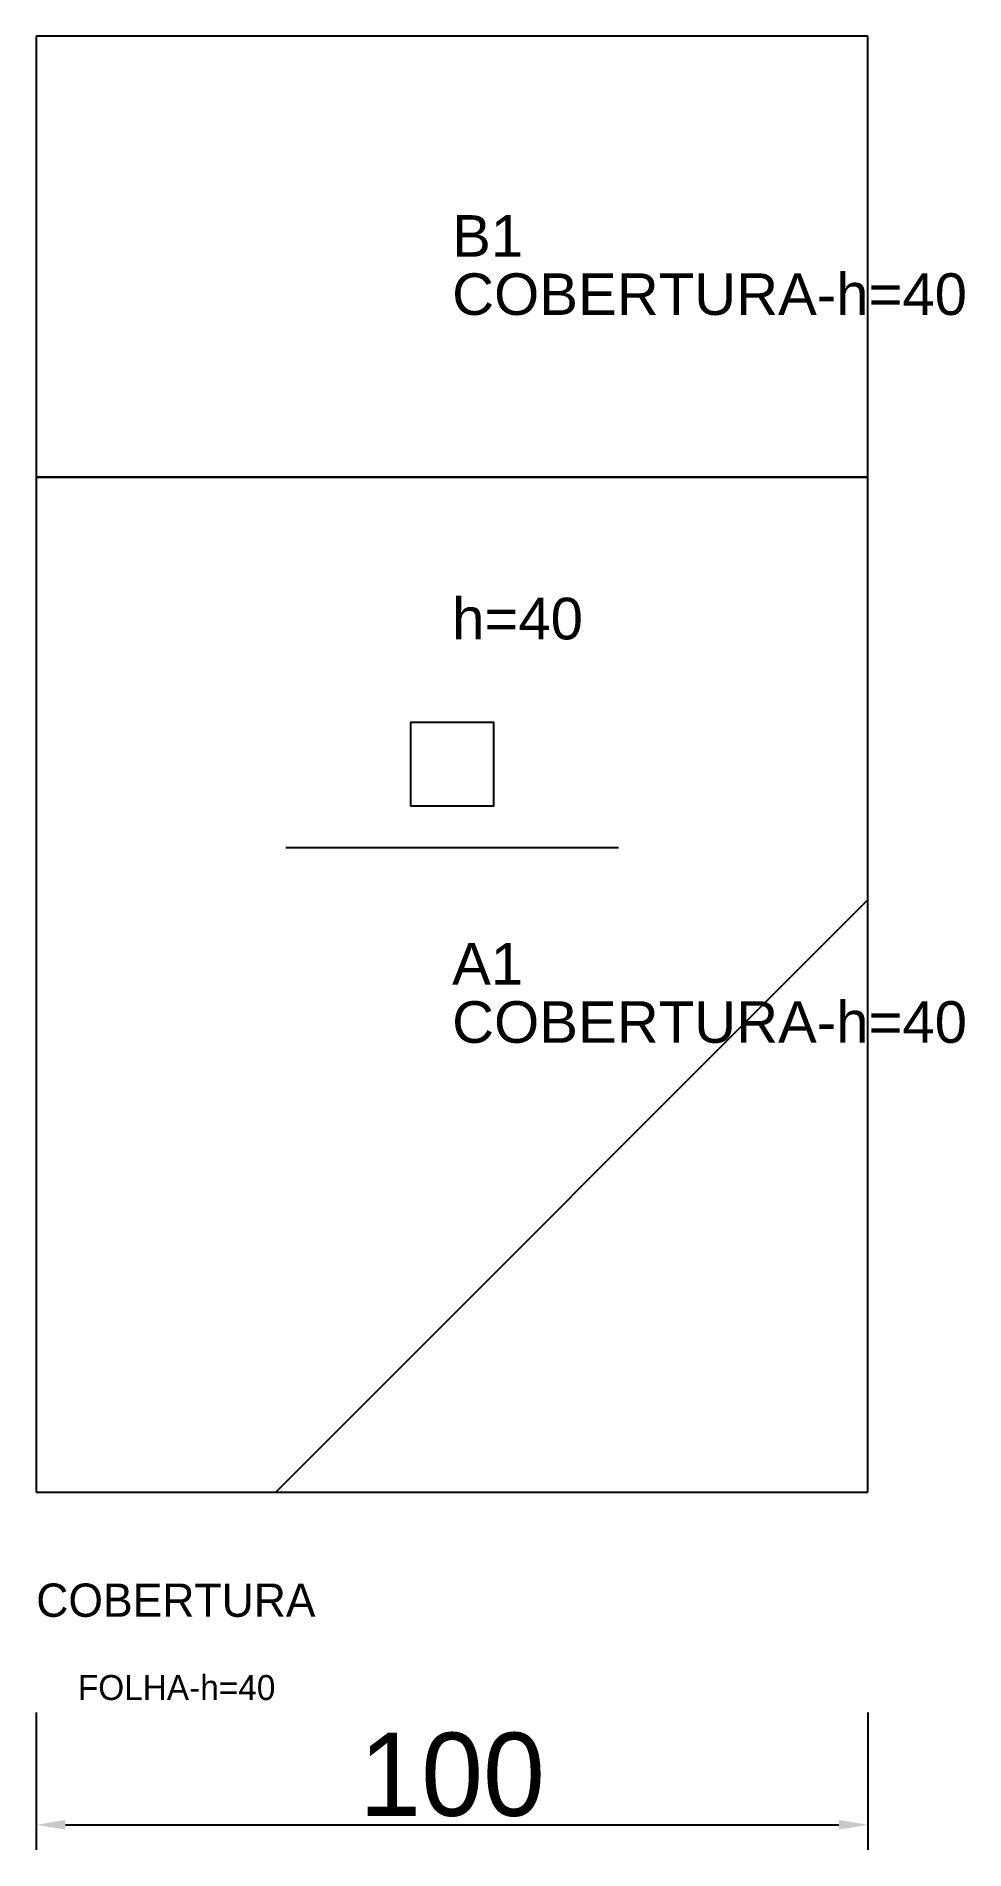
# Model space of a CAD drawing. Header units: metres. Extents: x 222 to 334, y -16 to 202.
import ezdxf

# ---------------------------------------------------------------- set-up
doc = ezdxf.new("R2010")
doc.units = ezdxf.units.M
for name, color, linetype in [('3', 3, 'CONTINUOUS'), ('AUX00', 7, 'CONTINUOUS'), ('COTA', 241, 'CONTINUOUS'), ('FOLHA', 255, 'CONTINUOUS'), ('Hachura', 251, 'CONTINUOUS'), ('NOMENCLATURA', 7, 'CONTINUOUS'), ('Nível', 160, 'CONTINUOUS'), ('Painéis', 200, 'CONTINUOUS'), ('Pilares', 5, 'CONTINUOUS'), ('SARR_2.2x7', 40, 'CONTINUOUS')]:
    doc.layers.add(name, color=color, linetype=linetype)
doc.styles.add('ARIAL', font='Arial.ttf')
doc.styles.add('STR_STANDARD', font='arial.ttf')
doc.dimstyles.new('EZ DXF', dxfattribs={"dimtxt": 10, "dimasz": 3.5, "dimexe": 3, "dimexo": 1.5, "dimgap": 1, "dimtad": 1, "dimdec": 1, "dimdsep": 46, "dimcen": 2.5, "dimazin": 3, "dimtfac": 1, "dimtmove": 0, "dimatfit": 3})

msp = doc.modelspace()

# ---------------------------------------------------------------- hatches: boundary and pattern name
at = {"layer": 'Hachura'}
h = msp.add_hatch(dxfattribs=at)
h.set_pattern_fill('ANSI31', scale=50)
h.paths.add_polyline_path([(222.2, 26.5), (322.2, 26.5), (322.2, 201.5), (222.2, 201.5)])
h = msp.add_hatch(dxfattribs=at)
h.set_pattern_fill('ANSI31', scale=50)
h.paths.add_polyline_path([(222.2, 26.5), (322.2, 26.5), (322.2, 201.5), (222.2, 201.5)])

# ---------------------------------------------------------------- linework, layer by layer
at = {"layer": '3'}
msp.add_lwpolyline([(222.2, 148.5), (322.2, 148.5)], close=True, dxfattribs=at)
msp.add_lwpolyline([(222.2, 148.5), (322.2, 148.5)], close=True, dxfattribs=at)
at = {"layer": 'Painéis', "color": 200}
for p, q in [((322.2, 201.5), (222.2, 201.5)), ((222.2, 201.5), (222.2, 26.5)), ((322.2, 201.5), (222.2, 201.5)), ((222.2, 201.5), (222.2, 26.5)), ((322.2, 26.5), (322.2, 201.5)), ((322.2, 26.5), (322.2, 201.5)), ((222.2, 26.5), (322.2, 26.5)), ((222.2, 26.5), (322.2, 26.5))]:
    msp.add_line(p, q, dxfattribs=at)
at = {"layer": 'Pilares'}
msp.add_lwpolyline([(267.2, 109), (277.2, 109), (277.2, 119), (267.2, 119)], close=True, dxfattribs=at)
msp.add_lwpolyline([(267.2, 109), (277.2, 109), (277.2, 119), (267.2, 119)], close=True, dxfattribs=at)
at = {"layer": 'SARR_2.2x7'}
msp.add_line((252.2, 104), (292.2, 104), dxfattribs=at)
msp.add_line((252.2, 104), (292.2, 104), dxfattribs=at)

# ---------------------------------------------------------------- texts
at = {"layer": '3', "style": 'STR_STANDARD'}
for s, p in [('B1', (272.2, 175)), ('B1', (272.2, 175)), ('A1', (272.2, 87.5)), ('A1', (272.2, 87.5))]:
    msp.add_text(s, height=5, dxfattribs=at).set_placement(p)
at = {"layer": 'AUX00', "style": 'STR_STANDARD'}
for p in [(272.2, 168), (272.2, 168), (272.2, 80.5), (272.2, 80.5)]:
    msp.add_text('COBERTURA-h=40', height=5, dxfattribs=at).set_placement(p)
at = {"layer": 'FOLHA'}
msp.add_text('FOLHA-h=40', height=3, dxfattribs=at).set_placement((227.2, 1.5))
msp.add_text('FOLHA-h=40', height=3, dxfattribs=at).set_placement((227.2, 1.5))
at = {"layer": 'NOMENCLATURA', "insert": (272.2, 134), "char_height": 5, "attachment_point": 1, "style": 'ARIAL'}
msp.add_mtext('h=40', dxfattribs=at)
msp.add_mtext('h=40', dxfattribs=at)
at = {"layer": 'Nível'}
msp.add_text('COBERTURA', height=4, dxfattribs=at).set_placement((222.2, 11.5))
msp.add_text('COBERTURA', height=4, dxfattribs=at).set_placement((222.2, 11.5))

# ---------------------------------------------------------------- dimensions: what is measured, and where the dimension line sits
at = {"layer": 'COTA'}
msp.add_linear_dim(base=(222.2, -13.5), p1=(222.2, 1.5), p2=(322.2, 1.5), dimstyle='EZ DXF', dxfattribs=at).render()
msp.add_linear_dim(base=(222.2, -13.5), p1=(222.2, 1.5), p2=(322.2, 1.5), dimstyle='EZ DXF', dxfattribs=at).render()

doc.saveas('drawing.dxf')
